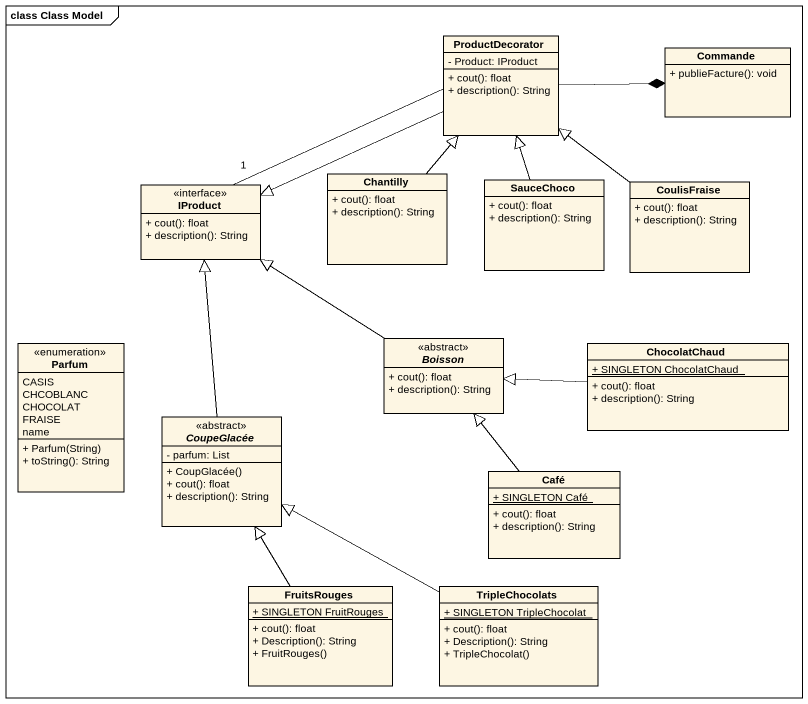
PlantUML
@startuml
mainframe class Class Model
hide circle
hide empty members
skinparam classAttributeIconSize 0
class ProductDecorator {
  - Product: IProduct
  + cout(): float
  + description(): String
}
class Commande {
  + publieFacture(): void
}
class IProduct <<interface>> {
  + cout(): float
  + description(): String
}
class Chantilly {
  + cout(): float
  + description(): String
}
class SauceChoco {
  + cout(): float
  + description(): String
}
class CoulisFraise {
  + cout(): float
  + description(): String
}
enum Parfum {
  CASIS
  CHCOBLANC
  CHOCOLAT
  FRAISE
  name
  + Parfum(String)
  + toString(): String
}
abstract class Boisson <<abstract>> {
  + cout(): float
  + description(): String
}
class ChocolatChaud {
  {static} + SINGLETON ChocolatChaud
  + cout(): float
  + description(): String
}
abstract class CoupeGlacée <<abstract>> {
  - parfum: List
  + CoupGlacée()
  + cout(): float
  + description(): String
}
class Café {
  {static} + SINGLETON Café
  + cout(): float
  + description(): String
}
class FruitsRouges {
  {static} + SINGLETON FruitRouges
  + cout(): float
  + Description(): String
  + FruitRouges()
}
class TripleChocolats {
  {static} + SINGLETON TripleChocolat
  + cout(): float
  + Description(): String
  + TripleChocolat()
}
ProductDecorator -right-* Commande
ProductDecorator -left-|> IProduct
ProductDecorator -left- "1" IProduct
Chantilly -up-|> ProductDecorator
SauceChoco -up-|> ProductDecorator
CoulisFraise -up-|> ProductDecorator
Boisson -up-|> IProduct
ChocolatChaud -left-|> Boisson
CoupeGlacée -up-|> IProduct
Café -up-|> Boisson
FruitsRouges -up-|> CoupeGlacée
TripleChocolats -left-|> CoupeGlacée
@enduml
